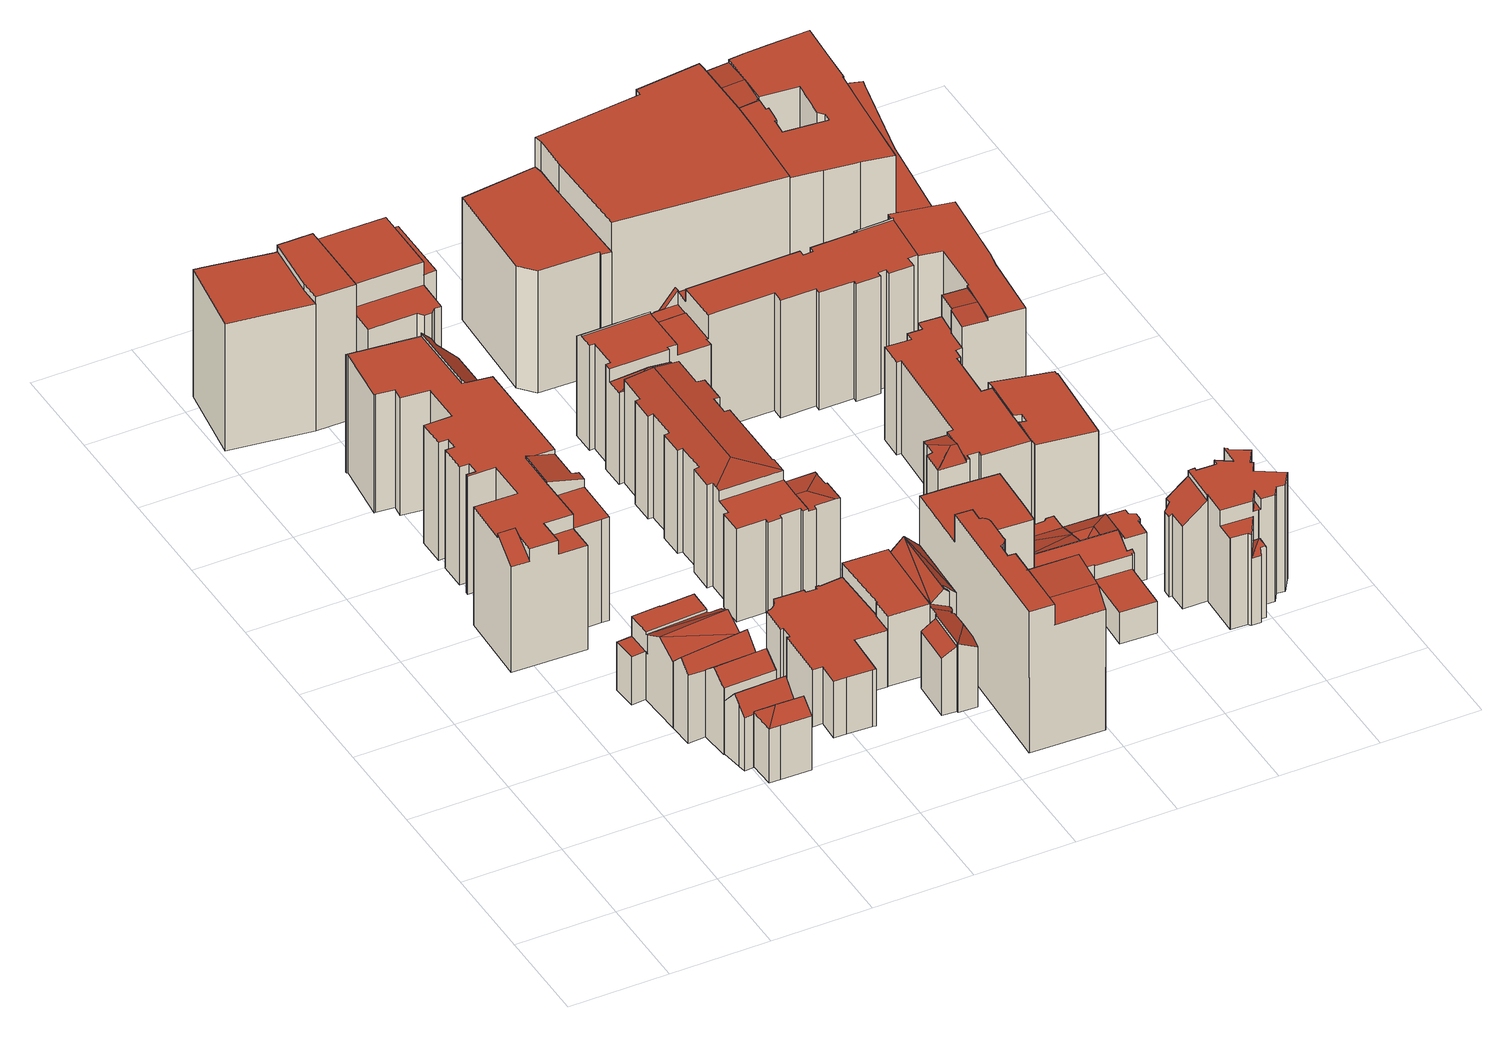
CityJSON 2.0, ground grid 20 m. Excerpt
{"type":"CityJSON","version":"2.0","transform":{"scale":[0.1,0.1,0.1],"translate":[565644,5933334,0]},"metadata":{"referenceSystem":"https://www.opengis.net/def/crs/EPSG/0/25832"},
"CityObjects":{
"building1":{"type":"Building","attributes":{"Gemeindeschluessel":"02000000","Geometrietyp2DReferenz":"3000","function":"31001_2010","roofType":"3200","measuredHeight":14.52,"storeysAboveGround":4},"geometry":[{"type":"MultiSurface","lod":"2","boundaries":[[[0,1,2,3,4]],[[5,1,0,6]],[[7,8,9,5,6]],[[10,9,8,11,12]],[[13,7,6,0,4]],[[2,1,5,9,10]],[[11,8,7,13]],[[2,10,12,3]],[[11,13,4,3,12]]],"semantics":{"surfaces":[{"type":"RoofSurface"},{"type":"WallSurface"},{"type":"GroundSurface"}],"values":[0,1,2,1,1,1,1,0,0]}}]},
"building2":{"type":"Building","attributes":{"Gemeindeschluessel":"02000000","Geometrietyp2DReferenz":"3000","function":"31001_2010","roofType":"3100","measuredHeight":15.21,"storeysAboveGround":4},"geometry":[{"type":"MultiSurface","lod":"2","boundaries":[[[14,15,16,17,18,19]],[[20,17,16,21]],[[21,16,15,22]],[[22,15,14,23]],[[24,25,20,21,22,23]],[[18,17,20,25,26]],[[24,23,14,19,27]],[[26,25,24,27]],[[26,27,19,18]]],"semantics":{"surfaces":[{"type":"RoofSurface"},{"type":"WallSurface"},{"type":"GroundSurface"}],"values":[0,1,1,1,2,1,1,1,0]}}]},
"building3":{"type":"Building","attributes":{"Gemeindeschluessel":"02000000","Geometrietyp2DReferenz":"3000","function":"31001_1120","roofType":"3100","measuredHeight":17.35,"storeysAboveGround":5},"geometry":[{"type":"MultiSurface","lod":"2","boundaries":[[[28,29,30,31,32]],[[33,32,31,34]],[[34,31,30,35]],[[36,37,38,39]],[[36,39,33,34,35,40]],[[41,40,35,30,29]],[[37,36,40,41]],[[33,39,38,28,32]],[[37,41,29,28,38]]],"semantics":{"surfaces":[{"type":"RoofSurface"},{"type":"WallSurface"},{"type":"GroundSurface"}],"values":[0,1,1,1,2,1,1,1,0]}}]},
"building4":{"type":"Building","attributes":{"Gemeindeschluessel":"02000000","Geometrietyp2DReferenz":"3000","function":"31001_1010","roofType":"3100","measuredHeight":17.36,"storeysAboveGround":5},"geometry":[{"type":"MultiSurface","lod":"2","boundaries":[[[42,43,44,45]],[[46,47,48,42,45]],[[49,43,42,48,50]],[[51,52,47,46,53]],[[53,46,45,44]],[[50,48,47,52]],[[53,44,43,49,51]],[[50,52,51,49]]],"semantics":{"surfaces":[{"type":"WallSurface"},{"type":"GroundSurface"},{"type":"RoofSurface"}],"values":[0,1,0,0,0,0,2,2]}}]},
"building5":{"type":"Building","attributes":{"Gemeindeschluessel":"02000000","Geometrietyp2DReferenz":"3000","function":"31001_1120","roofType":"3100","measuredHeight":17.17,"storeysAboveGround":5},"geometry":[{"type":"MultiSurface","lod":"2","boundaries":[[[54,55,56,57,58,59]],[[60,61,62,63,64,65]],[[66,67,60,65]],[[68,69,60,67]],[[70,71,68,67]],[[72,73,74,75]],[[75,74,76,77]],[[78,58,57,79]],[[79,57,56,80]],[[64,55,54,65]],[[81,63,62,82]],[[82,62,61,83]],[[34,71,70,33]],[[33,70,67,66,84,73,72]],[[34,33,72,75,77,78,79,80,81,82,83,35]],[[35,83,61,60,69]],[[34,35,69,68,71]],[[84,66,65,54,59,85]],[[81,80,56,55,64,63]],[[78,77,76,85,59,58]],[[84,85,76,74,73]]],"semantics":{"surfaces":[{"type":"RoofSurface"},{"type":"WallSurface"},{"type":"GroundSurface"}],"values":[0,0,0,0,0,1,1,1,1,1,1,1,1,1,2,1,1,1,1,1,0]}}]},
"building6":{"type":"Building","attributes":{"Gemeindeschluessel":"02000000","Geometrietyp2DReferenz":"3000","function":"31001_1120","roofType":"1000","measuredHeight":26.91,"storeysAboveGround":7},"geometry":[{"type":"MultiSurface","lod":"2","boundaries":[[[86,87,88,89,90]],[[91,92,93,94]],[[95,96,97,98,99]],[[100,101,102,103,104,105,106]],[[107,108,109,110,111,112,113]],[[114,89,88,115]],[[115,88,87]],[[86,116,87]],[[93,117,118,94]],[[119,120,121,122]],[[122,121,123,124]],[[124,123,125,126]],[[126,125,127,128]],[[128,127,129,130]],[[130,129,131,132]],[[132,131,133,134]],[[134,133,135,136]],[[98,137,138,99]],[[92,139,117,93]],[[140,96,95,141]],[[137,106,105,142]],[[142,105,104]],[[143,102,101,144]],[[97,100,106,137,98]],[[145,146,147,148]],[[103,149,104]],[[107,150,108]],[[151,113,112,152]],[[153,111,110,154]],[[154,110,109,155]],[[107,113,151]],[[156,157,158,159]],[[159,158,160,161]],[[161,160,162,163]],[[164,165,157,156]],[[152,112,111,153,163,162]],[[140,141,166,167,168,169,170,171,172,119,122,124,126,128,130,132,134,136,173,174,175,176,164,156,159,161,163,153,154,155,145,148,143,144]],[[177,178,179,180,135,133,131,129,127,125,123,121,120,181,182,183,184,114,115,87,116,118,117,139,185,138,137,142,104,149,147,146,150,107,151,152,162,160,158,157,165]],[[168,167,91,94,118,116,86,90]],[[184,183,170,169]],[[177,165,164,176]],[[150,146,145,155,109,108]],[[143,148,147,149,103,102]],[[140,144,101,100,97,96]],[[179,178,175,174]],[[182,181,172,171]],[[180,179,174,173]],[[166,141,95,99,138,185]],[[183,182,171,170]],[[167,166,185,139,92,91]],[[178,177,176,175]],[[135,180,173,136]],[[181,120,119,172]],[[169,168,90,89,114,184]]],"semantics":{"surfaces":[{"type":"RoofSurface"},{"type":"WallSurface"},{"type":"GroundSurface"}],"values":[0,0,0,0,0,1,1,1,1,1,1,1,1,1,1,1,1,1,1,1,1,1,1,1,1,1,1,1,1,1,1,1,1,1,1,1,2,0,1,1,1,1,1,1,1,1,1,1,1,1,1,1,1,1]}}]},
"building7":{"type":"Building","attributes":{"Gemeindeschluessel":"02000000","Geometrietyp2DReferenz":"3000","function":"31001_2010","roofType":"1000","measuredHeight":28.01,"storeysAboveGround":6},"geometry":[{"type":"MultiSurface","lod":"2","boundaries":[[[186,187,188,189]],[[189,188,190,191]],[[192,193,187,186]],[[194,195,196,197]],[[196,195,190,188,187,193,198]],[[194,197,199,192,186,189,191]],[[199,197,196,198]],[[194,191,190,195]],[[192,199,198,193]]],"semantics":{"surfaces":[{"type":"WallSurface"},{"type":"RoofSurface"},{"type":"GroundSurface"}],"values":[0,0,0,0,1,2,0,0,0]}}]},
"building8":{"type":"Building","attributes":{"Gemeindeschluessel":"02000000","Geometrietyp2DReferenz":"3000","function":"31001_2010","roofType":"1000","measuredHeight":29.51,"storeysAboveGround":7},"geometry":[{"type":"MultiSurface","lod":"2","boundaries":[[[197,200,201,194]],[[194,201,202,191]],[[191,202,203,204]],[[205,206,200,197]],[[204,203,206,205]],[[204,205,197,194,191]],[[206,203,202,201,200]]],"semantics":{"surfaces":[{"type":"WallSurface"},{"type":"GroundSurface"},{"type":"RoofSurface"}],"values":[0,0,0,0,0,1,2]}}]},
"building9":{"type":"Building","attributes":{"Gemeindeschluessel":"02000000","Geometrietyp2DReferenz":"3000","function":"31001_2010","roofType":"1000","measuredHeight":12.55,"storeysAboveGround":3},"geometry":[{"type":"MultiSurface","lod":"2","boundaries":[[[207,208,209,210]],[[210,209,211,212]],[[212,211,213,214]],[[214,213,215,216]],[[216,215,217,218]],[[218,217,219,220]],[[221,222,223,224]],[[224,223,225,226]],[[226,225,227,228]],[[228,227,229,230]],[[230,229,231,232]],[[232,231,233,234]],[[234,233,235,236]],[[236,235,237,238]],[[238,237,239,240]],[[240,239,241,242]],[[243,244,245,246]],[[246,245,247,248]],[[248,247,249,250]],[[250,249,251,252]],[[252,251,253,254]],[[254,253,255,256]],[[257,255,253,251,249,247,245,244,241,239,237,235,233,231,229,227,225,223,222,219,217,215,213,211,209,208]],[[258,207,210,212,214,216,218,220,221,224,226,228,230,232,234,236,238,240,242,243,246,248,250,252,254,256]],[[258,256,255,257]],[[243,242,241,244]],[[207,258,257,208]],[[221,220,219,222]]],"semantics":{"surfaces":[{"type":"WallSurface"},{"type":"RoofSurface"},{"type":"GroundSurface"}],"values":[0,0,0,0,0,0,0,0,0,0,0,0,0,0,0,0,0,0,0,0,0,0,1,2,0,0,0,0]}}]},
"building10":{"type":"Building","attributes":{"Gemeindeschluessel":"02000000","Geometrietyp2DReferenz":"3000","function":"31001_1010","roofType":"1000","measuredHeight":27.9,"storeysAboveGround":7},"geometry":[{"type":"MultiSurface","lod":"2","boundaries":[[[259,260,261,262,263,264,265,266]],[[267,268,269,270,271]],[[272,273,274,275]],[[276,264,263,277]],[[277,263,262,278]],[[278,262,261,279]],[[279,261,260,280]],[[280,260,259,281]],[[204,270,269,282]],[[274,268,267,275]],[[265,267,271,266]],[[283,273,272,284]],[[285,276,277,278,279,280,281,204,282,283,284]],[[204,281,259,266,271,270]],[[285,284,272,275,267]],[[283,282,269,268,274,273]],[[276,285,267,265,264]]],"semantics":{"surfaces":[{"type":"RoofSurface"},{"type":"WallSurface"},{"type":"GroundSurface"}],"values":[0,0,0,1,1,1,1,1,1,1,1,1,2,1,1,1,1]}}]},
"building11":{"type":"Building","attributes":{"Gemeindeschluessel":"02000000","Geometrietyp2DReferenz":"3000","function":"31001_2010","roofType":"1000","measuredHeight":15.56,"storeysAboveGround":4},"geometry":[{"type":"MultiSurface","lod":"2","boundaries":[[[286,287,288,289]],[[289,288,290,291]],[[292,293,294,290,288,287]],[[295,286,289,291,296,297]],[[286,295,292,287]],[[295,297,293,292]],[[297,296,294,293]],[[296,291,290,294]]],"semantics":{"surfaces":[{"type":"WallSurface"},{"type":"RoofSurface"},{"type":"GroundSurface"}],"values":[0,0,1,2,0,0,0,0]}}]},
"building12":{"type":"Building","attributes":{"Gemeindeschluessel":"02000000","Geometrietyp2DReferenz":"3000","function":"31001_2010","roofType":"3100","measuredHeight":17.36,"storeysAboveGround":4},"geometry":[{"type":"MultiSurface","lod":"2","boundaries":[[[298,299,300,301]],[[302,303,304,305,306,307,308,309,310,311,312,313]],[[314,315,304,303]],[[316,317,318,310,309,319,320,321,322,323,324,325,326,327]],[[316,328,329]],[[330,331,328,316]],[[332,330,316]],[[333,334,335,336,337,338,339,340,330,332]],[[339,341,340]],[[342,301,300,343]],[[298,313,312,299]],[[344,308,307,345]],[[345,307,306,346]],[[346,306,305,347]],[[348,315,314,349]],[[349,314,303,350]],[[329,317,316]],[[351,326,325,352]],[[352,325,324,353]],[[353,324,323,354]],[[354,323,322,355]],[[355,322,321,356]],[[356,321,320,357]],[[357,320,319,358]],[[359,338,337,360]],[[360,337,336,361]],[[361,336,335,362]],[[362,335,334,363]],[[363,334,333,364]],[[365,341,339,366]],[[359,360,361,362,363,364,351,352,353,354,355,356,357,358,344,345,346,347,348,349,350,367,342,343,368,295,297,365,366]],[[297,295,318,317,329,328,331]],[[365,297,331,330,340,341]],[[359,366,339,338]],[[316,327,333,332]],[[351,364,333,327,326]],[[367,350,303,302]],[[348,347,305,304,315]],[[344,358,319,309,308]],[[295,368,311,310,318]],[[342,367,302,313,298,301]],[[368,343,300,299,312,311]]],"semantics":{"surfaces":[{"type":"RoofSurface"},{"type":"WallSurface"},{"type":"GroundSurface"}],"values":[0,0,0,0,0,0,0,0,0,1,1,1,1,1,1,1,1,1,1,1,1,1,1,1,1,1,1,1,1,1,2,1,1,1,1,1,1,1,1,1,1,1]}}]},
"building13":{"type":"Building","attributes":{"Gemeindeschluessel":"02000000","Geometrietyp2DReferenz":"3000","function":"31001_2010","roofType":"1000","measuredHeight":31.12,"storeysAboveGround":9},"geometry":[{"type":"MultiSurface","lod":"2","boundaries":[[[369,370,371,372,373,374]],[[372,375,376,373]],[[377,378,379,380]],[[381,382,383,384]],[[384,383,385,386]],[[386,385,387,388]],[[388,387,389,390]],[[390,389,391,392]],[[392,391,393,394]],[[394,393,395,396]],[[396,395,397,398]],[[398,397,399,400]],[[400,399,401,402]],[[403,371,370,404]],[[404,370,369,405]],[[406,407,408,409]],[[410,411,412,413]],[[413,412,414,415]],[[415,414,416,417]],[[418,381,384,386,388,390,392,394,396,398,400,402,406,409,403,404,405,419,420,410,413,415,417]],[[378,377,421,420,419,422]],[[423,424,425,374,373,376]],[[407,406,402,401,424,423]],[[426,418,417,416]],[[403,409,408,375,372,371]],[[411,410,420,421]],[[381,418,426,380,379,382]],[[419,405,369,374,425,422]],[[407,423,376,375,408]],[[411,421,377,380,426,416,414,412]],[[425,424,401,399,397,395,393,391,389,387,385,383,382,379,378,422]]],"semantics":{"surfaces":[{"type":"RoofSurface"},{"type":"WallSurface"},{"type":"GroundSurface"}],"values":[0,0,1,1,1,1,1,1,1,1,1,1,1,1,1,1,1,1,1,2,1,1,1,1,1,1,1,1,0,0,0]}}]},
"building14":{"type":"Building","attributes":{"Gemeindeschluessel":"02000000","Geometrietyp2DReferenz":"3000","function":"31001_2010","roofType":"1000","measuredHeight":4.56,"storeysAboveGround":1},"geometry":[{"type":"MultiSurface","lod":"2","boundaries":[[[427,428,429,430,431,432,433,434,435,436,437,438,439,440]],[[441,442,443,444,445,446,447,448,449,450,451,452,453,454]],[[441,440,439,442]],[[442,439,438,443]],[[443,438,437,444]],[[444,437,436,445]],[[445,436,435,446]],[[446,435,434,447]],[[447,434,433,448]],[[448,433,432,449]],[[449,432,431,450]],[[450,431,430,451]],[[451,430,429,452]],[[452,429,428,453]],[[453,428,427,454]],[[454,427,440,441]]],"semantics":{"surfaces":[{"type":"RoofSurface"},{"type":"GroundSurface"},{"type":"WallSurface"}],"values":[0,1,2,2,2,2,2,2,2,2,2,2,2,2,2,2]}}]},
"building15":{"type":"Building","attributes":{"Gemeindeschluessel":"02000000","Geometrietyp2DReferenz":"3000","function":"31001_2010","roofType":"1000","measuredHeight":26.95,"storeysAboveGround":7},"geometry":[{"type":"MultiSurface","lod":"2","boundaries":[[[455,456,457,458]],[[458,457,459,460]],[[460,459,461,462]],[[463,464,465,466]],[[466,465,467,468]],[[469,467,465,464,461,459,457,456,470]],[[471,472,455,458,460,462,463,466,468]],[[472,471,469,470]],[[471,468,467,469]],[[463,462,461,464]],[[455,472,470,456]]],"semantics":{"surfaces":[{"type":"WallSurface"},{"type":"RoofSurface"},{"type":"GroundSurface"}],"values":[0,0,0,0,0,1,2,0,0,0,0]}}]},
"building16":{"type":"Building","attributes":{"Gemeindeschluessel":"02000000","Geometrietyp2DReferenz":"3000","function":"31001_1010","roofType":"1000","measuredHeight":26.35,"storeysAboveGround":7},"geometry":[{"type":"MultiSurface","lod":"2","boundaries":[[[473,474,475,476,477,478,479,480,481,482,483,484,485,486,487]],[[488,489,490,491,492,493,494,495,496,497,498,499,500,501,502,503]],[[504,505,506,507]],[[505,508,509,506]],[[510,511,512,513,514,515,516,517,518,519]],[[520,521,522,523,524]],[[525,526,505,504,527,528]],[[529,530,490,489,531]],[[520,532,533,534,535,521]],[[530,536,537,538,539,540,541,542,543,544,491,490]],[[526,508,505]],[[545,546,547,548,549,480,550]],[[548,551,552,553,481,549]],[[554,555,556,557,558,559]],[[547,560,561,562,563,551,548]],[[564,565,566,567,568]],[[569,570,571,572,573,574,575,576]],[[577,578,579,580,581,582]],[[577,583,578]],[[584,585,586,587]],[[588,589,590,591]],[[592,487,486,593]],[[593,486,485,594]],[[553,482,481]],[[480,479,550]],[[595,478,477,596]],[[596,477,476,597]],[[597,476,475,598]],[[598,475,474,599]],[[599,474,473,600]],[[601,503,502,602]],[[602,502,501,603]],[[603,501,500,604]],[[604,500,499,605]],[[605,499,498,606]],[[606,498,497,607]],[[607,497,496,608]],[[608,496,495,609]],[[609,495,494,610]],[[610,494,493,611]],[[612,488,503,601]],[[613,518,517,614]],[[614,517,516,615]],[[615,516,515,616]],[[509,510,519,506]],[[617,523,522,618]],[[513,520,524,514]],[[483,529,531,484]],[[619,535,534,620]],[[620,534,533,621]],[[622,543,542,623]],[[623,542,541,624]],[[624,541,540,625]],[[625,540,539,626]],[[626,539,538,627]],[[627,538,537,628]],[[628,537,536,629]],[[630,546,545,631]],[[632,558,557,633]],[[634,555,554,635]],[[564,636,565]],[[637,563,562,638]],[[638,562,561,639]],[[639,561,560,640]],[[641,587,586,567,566]],[[641,566,565]],[[576,642,643,569]],[[644,645,646,647]],[[647,646,648,649]],[[587,641,575,574,584]],[[650,573,572,651]],[[651,572,571,652]],[[652,571,570,653]],[[654,655,656,657]],[[657,656,658,659]],[[588,658,660,589]],[[661,662,663,664]],[[589,660,582,581,590]],[[665,580,579,666]],[[667,577,582,660]],[[668,669,670,671]],[[671,670,672,673]],[[673,672,674,675]],[[676,677,678,679]],[[679,678,680,681]],[[682,674,672,670,669,680,678,677,663,662,667,660,658,656,655,683,643,642,684,648,646,645]],[[685,511,510,509,508,526,525,544,543,622]],[[661,664,676,679,681,668,671,673,675,686,644,647,649,634,635,685,622,623,624,625,626,627,628,629,687,688,637,638,639,640,630,631,595,596,597,598,599,600,592,593,594,612,601,602,603,604,605,606,607,608,609,610,611,689,690,613,614,615,616,617,618,619,620,621,691,692,693,650,651,652,653,694,654,657,659,695,665,666,696]],[[612,594,485,484,531,489,488]],[[687,629,536,530,529,483]],[[613,690,507,506,519,518]],[[697,691,621,533,532,698]],[[661,696,583,577,667,662]],[[668,681,680,669]],[[686,675,674,682]],[[696,666,579,578,583]],[[665,695,591,590,581,580]],[[676,664,663,677]],[[695,659,658,588,591]],[[650,693,585,584,574,573]],[[644,686,682,645]],[[654,694,683,655]],[[694,653,570,569,643,683]],[[557,556,684,642,576,575,641,633]],[[693,692,568,567,586,585]],[[692,691,697,636,564,568]],[[634,649,648,684,556,555]],[[637,688,552,551,563]],[[630,640,560,547,546]],[[481,480,549]],[[619,618,522,521,535]],[[685,635,554,559,512,511]],[[513,512,559,558,632,698,532,520]],[[617,616,515,514,524,523]],[[690,689,527,504,507]],[[525,528,492,491,544]],[[689,611,493,492,528,527]],[[592,600,473,487]],[[595,631,545,550,479,478]],[[688,687,483,482,553,552]],[[697,698,632,633,641,565,636]]],"semantics":{"surfaces":[{"type":"RoofSurface"},{"type":"WallSurface"},{"type":"GroundSurface"}],"values":[0,0,0,0,0,0,0,0,0,0,0,0,0,0,0,0,0,0,0,0,0,1,1,1,1,1,1,1,1,1,1,1,1,1,1,1,1,1,1,1,1,1,1,1,1,1,1,1,1,1,1,1,1,1,1,1,1,1,1,1,1,1,1,1,1,1,1,1,1,1,1,1,1,1,1,1,1,1,1,1,1,1,1,1,1,0,1,2,1,1,1,1,1,1,1,1,1,1,1,1,1,1,1,1,1,1,1,1,1,1,1,1,1,1,1,1,1,1,1,1,0]}}]},
"building17":{"type":"Building","attributes":{"Gemeindeschluessel":"02000000","Geometrietyp2DReferenz":"3000","function":"31001_1120","roofType":"2100","measuredHeight":12.76,"storeysAboveGround":7},"geometry":[{"type":"MultiSurface","lod":"2","boundaries":[[[699,700,701]],[[699,702,700]],[[703,704,705,706,707,708,709,710,711,712,713]],[[714,715,716,717]],[[718,714,717]],[[719,720,721,722]],[[714,723,724,725,715]],[[726,727,728,723,714,718]],[[729,730,731,732,733,734,735,736]],[[737,738,739,740,741,742]],[[743,744,745,746]],[[747,748,749,750]],[[750,749,751,752]],[[752,751,753,754]],[[754,753,744,743]],[[716,755,717]],[[756,712,711,757]],[[757,711,710,758]],[[758,710,709,759]],[[759,709,708,760]],[[760,708,707,761]],[[761,707,706,762]],[[762,706,705,763]],[[741,704,703,742]],[[764,765,766,767]],[[767,766,768,769]],[[769,768,770,771]],[[719,772,773,720]],[[774,722,721,775]],[[735,723,728,736]],[[776,734,733,777]],[[777,733,732,778]],[[778,732,731,779]],[[779,731,730,780]],[[780,730,729,781]],[[782,740,739,783]],[[783,739,738,784]],[[746,745,785,701,700,713,712,756]],[[786,764,767,769,771,774,775,787,747,750,752,754,743,746,756,757,758,759,760,761,762,763,782,783,784,788,776,777,778,779,780,781]],[[789,726,718,717,755,701,785]],[[774,771,770,772,719,722]],[[776,788,724,723,735,734]],[[786,781,729,736,728,727]],[[788,784,738,737,724]],[[699,716,715,725,702]],[[787,775,721,720,773,790]],[[764,786,727,726,789,765]],[[782,763,705,704,741,740]],[[702,725,724,737,742,703,713,700]],[[748,747,787,790]],[[755,716,699,701]],[[748,790,773,772,770,768,766,765,789,785,745,744,753,751,749]]],"semantics":{"surfaces":[{"type":"RoofSurface"},{"type":"WallSurface"},{"type":"GroundSurface"}],"values":[0,0,0,0,0,0,0,0,0,0,1,1,1,1,1,1,1,1,1,1,1,1,1,1,1,1,1,1,1,1,1,1,1,1,1,1,1,1,2,1,1,1,1,1,1,1,1,1,1,1,0,0]}}]},
"building18":{"type":"Building","attributes":{"Gemeindeschluessel":"02000000","Geometrietyp2DReferenz":"3000","function":"31001_1010","roofType":"1000","measuredHeight":20.78,"storeysAboveGround":5},"geometry":[{"type":"MultiSurface","lod":"2","boundaries":[[[791,792,793,794,795,796]],[[797,798,799,791,796]],[[791,799,800,801,802,792]],[[803,796,795,804]],[[804,795,794,805]],[[805,794,793,806]],[[797,807,798]],[[800,808,801]],[[809,810,811,812]],[[812,811,813,814]],[[814,813,815,816]],[[816,815,817,818]],[[819,820,821,822]],[[822,821,823,824]],[[824,823,825,826]],[[827,828,829,830]],[[830,829,831,832]],[[832,831,833,834]],[[834,833,835,836]],[[836,835,837,838]],[[838,837,839,840]],[[840,839,841,842]],[[843,844,845,846]],[[847,848,849,850]],[[827,830,832,834,836,838,840,842,809,812,814,816,818,803,804,805,806,851,852,853,843,846,819,822,824,826,847,850]],[[841,839,837,835,833,831,829,828,849,848,825,823,821,820,845,844,854,855,808,800,798,807,817,815,813,811,810]],[[803,818,817,807,797,796]],[[841,810,809,842]],[[849,828,827,850]],[[825,848,847,826]],[[845,820,819,846]],[[854,844,843,853]],[[855,854,853,852]],[[852,851,802,801,808,855]],[[798,800,799]],[[851,806,793,792,802]]],"semantics":{"surfaces":[{"type":"RoofSurface"},{"type":"WallSurface"},{"type":"GroundSurface"}],"values":[0,0,0,1,1,1,1,1,1,1,1,1,1,1,1,1,1,1,1,1,1,1,1,1,2,0,1,1,1,1,1,1,1,1,1,1]}}]},
"building19":{"type":"Building","attributes":{"Gemeindeschluessel":"02000000","Geometrietyp2DReferenz":"3000","function":"31001_2010","roofType":"1000","measuredHeight":33.47,"storeysAboveGround":8},"geometry":[{"type":"MultiSurface","lod":"2","boundaries":[[[856,857,858,859]],[[859,858,860,861]],[[861,860,862,863]],[[863,862,864,865]],[[865,864,866,867]],[[868,869,870,871]],[[871,870,872,873]],[[874,875,876,877]],[[876,875,866,864,862,860,858,857,872,870,869]],[[874,877,868,871,873,856,859,861,863,865,867]],[[856,873,872,857]],[[868,877,876,869]],[[874,867,866,875]]],"semantics":{"surfaces":[{"type":"WallSurface"},{"type":"RoofSurface"},{"type":"GroundSurface"}],"values":[0,0,0,0,0,0,0,0,1,2,0,0,0]}}]},
"building20":{"type":"Building","attributes":{"Gemeindeschluessel":"02000000","Geometrietyp2DReferenz":"3000","function":"31001_2010","roofType":"1000","measuredHeight":20.73,"storeysAboveGround":5},"geometry":[{"type":"MultiSurface","lod":"2","boundaries":[[[878,879,880,809]],[[809,880,881,882]],[[882,881,883,884]],[[884,883,885,886]],[[886,885,887,888]],[[888,887,889,842]],[[842,889,890,891]],[[891,890,892,893]],[[893,892,894,895]],[[896,897,894,892,890,889,887,885,883,881,880,879,898]],[[899,900,878,809,882,884,886,888,842,891,893,895,901]],[[899,901,897,896]],[[900,899,896,898]],[[901,895,894,897]],[[878,900,898,879]]],"semantics":{"surfaces":[{"type":"WallSurface"},{"type":"RoofSurface"},{"type":"GroundSurface"}],"values":[0,0,0,0,0,0,0,0,0,1,2,0,0,0,0]}}]},
"building21":{"type":"Building","attributes":{"Gemeindeschluessel":"02000000","Geometrietyp2DReferenz":"3000","function":"31001_1120","roofType":"1000","measuredHeight":23.47,"storeysAboveGround":6},"geometry":[{"type":"MultiSurface","lod":"2","boundaries":[[[902,903,904,905,906,907,908,909]],[[910,911,912,913,914,915,916]],[[917,918,919]],[[920,921,922,917,919]],[[923,924,925,926,927]],[[928,929,918,917]],[[922,930,928,917]],[[931,932,933,934]],[[935,936,937,938]],[[939,909,908,940]],[[940,908,907,941]],[[941,907,906,942]],[[943,903,902,944]],[[944,902,909,939]],[[918,914,913,919]],[[945,912,911,946]],[[946,911,910,947]],[[947,910,916,948]],[[933,949,950,934]],[[904,951,952,905]],[[953,954,955,956]],[[956,955,957,958]],[[958,957,959,960]],[[927,961,962,923]],[[963,921,920,964]],[[938,925,924,935]],[[932,965,949,933]],[[966,967,968,969]],[[970,971,972,973]],[[973,972,974,975]],[[976,977,978,979]],[[980,981,982,983]],[[984,968,967,982,981,974,972,971,985,978,977,986,962,961,959,957,955,954,952,951,987,988,950,949,965]],[[966,969,989,990,991,963,964,945,946,947,948,992,943,944,939,940,941,942,953,956,958,960,993,994,976,979,995,970,973,975,980,983]],[[992,948,916,915,988,987]],[[945,964,920,919,913,912]],[[991,990,931,929,928,930]],[[990,989,984,965,932,931]],[[976,994,937,936,986,977]],[[995,979,978,985]],[[962,986,936,935,924,923]],[[980,975,974,981]],[[970,995,985,971]],[[989,969,968,984]],[[966,983,982,967]],[[994,993,926,925,938,937]],[[963,991,930,922,921]],[[993,960,959,961,927,926]],[[914,918,929,931,934,950,988,915]],[[943,992,987,951,904,903]],[[953,942,906,905,952,954]]],"semantics":{"surfaces":[{"type":"RoofSurface"},{"type":"WallSurface"},{"type":"GroundSurface"}],"values":[0,0,0,0,0,0,0,0,0,1,1,1,1,1,1,1,1,1,1,1,1,1,1,1,1,1,1,1,1,1,1,1,0,2,1,1,1,1,1,1,1,1,1,1,1,1,1,1,1,1,1]}}]},
"building22":{"type":"Building","attributes":{"Gemeindeschluessel":"02000000","Geometrietyp2DReferenz":"3000","function":"31001_2010","roofType":"1000","measuredHeight":25.46,"storeysAboveGround":7},"geometry":[{"type":"MultiSurface","lod":"2","boundaries":[[[996,997,998,999,1000,1001]],[[997,1002,1003,998]],[[1004,1001,1000,1005]],[[1005,1000,999,1006]],[[1007,1008,1009,1010]],[[1011,1012,1013,1014]],[[1007,1010,1015,1004,1005,1006,1016,1013,1012,1017,1018,1019]],[[1011,1014,1020,1021,1022,1009,1008,1023,1024,1025]],[[1023,1008,1007,1019]],[[1009,1022,1015,1010]],[[1021,1020,1002,997,996]],[[1011,1025,1017,1012]],[[1024,1023,1019,1018]],[[1025,1024,1018,1017]],[[1013,1016,1003,1002,1020,1014]],[[1004,1015,1022,1021,996,1001]],[[1016,1006,999,998,1003]]],"semantics":{"surfaces":[{"type":"RoofSurface"},{"type":"WallSurface"},{"type":"GroundSurface"}],"values":[0,0,1,1,1,1,2,0,1,1,1,1,1,1,1,1,1]}}]},
"building23":{"type":"Building","attributes":{"Gemeindeschluessel":"02000000","Geometrietyp2DReferenz":"3000","function":"31001_2070","roofType":"1000","measuredHeight":33.15,"storeysAboveGround":7},"geometry":[{"type":"MultiSurface","lod":"2","boundaries":[[[1026,1027,1028,1029,1030]],[[1031,1032,1033,1034,1035,1027,1026]],[[867,1036,1037,865]],[[1031,1038,1039,1032]],[[1040,1041,1042,1043]],[[1034,1044,1035]],[[1028,1045,1029]],[[1046,1047,1048,1049]],[[1050,1051,1052,1053]],[[1054,1055,1056,1057]],[[1058,1059,1051,1050]],[[1060,1061,1062,1053,1052,1063,1064,1044,1034,1033,1065]],[[1066,1067,1054,1057,1068,1046,1049,1069,1070,1071,874,1072,867,865,1073,1074,863,1075,1076,1077,1078],[1050,1053,1062,1061,1060,1065,1079,1080,1081,1082,1083,1040,1043,1084,1085,1086,1087,1088,1089,1058]],[[1090,1091,1092,1048,1047,1093,1056,1055,1094,1095,1096,1097,1098,1045,1028,1027,1035,1044,1064,1063,1052,1051,1059,1099,1100,1101,1102,1103,1104,1042,1041,1105,1106,1107,1108,1039,1038,1037,1036,1109,1110]],[[1102,1101,1100,1088,1087,1086,1085,1103]],[[1074,1073,865,1037,1038,1031,1026,1030,863]],[[1054,1067,1066,1078,1096,1095,1094,1055]],[[1046,1068,1057,1056,1093,1047]],[[1100,1099,1059,1058,1089,1088]],[[1098,1097,1096,1078,1077,1076]],[[1069,1049,1048,1092,1091,1070]],[[1035,1027,1028,1027]],[[1030,1029,1045,1098,1076,1075,863]],[[1040,1083,1082,1106,1105,1041]],[[1107,1106,1082,1081,1080,1108]],[[1080,1079,1065,1033,1032,1039,1108]],[[1071,1070,1091,1090,1110,874]],[[1085,1084,1043,1042,1104,1103]],[[1110,1109,1036,867,1072,874]]],"semantics":{"surfaces":[{"type":"RoofSurface"},{"type":"WallSurface"},{"type":"GroundSurface"}],"values":[0,0,1,1,1,1,1,1,1,1,1,1,2,0,1,1,1,1,1,1,1,1,1,1,1,1,1,1,1]}}]},
"building24":{"type":"Building","attributes":{"Gemeindeschluessel":"02000000","Geometrietyp2DReferenz":"3000","function":"31001_1120","roofType":"1000","measuredHeight":20.6,"storeysAboveGround":6},"geometry":[{"type":"MultiSurface","lod":"2","boundaries":[[[1046,1111,1112,1057]],[[1057,1112,1113,1054]],[[1054,1113,1114,1115]],[[1116,1117,1111,1046]],[[1118,1119,1120,1121]],[[1121,1120,1122,1123]],[[1124,1116,1046,1057,1054,1115,1125,1066,1078,1118,1121,1123]],[[1126,1122,1120,1119,1127,1128,1129,1114,1113,1112,1111,1117]],[[1114,1129,1125,1115]],[[1122,1126,1124,1123]],[[1129,1128,1066,1125]],[[1127,1119,1118,1078]],[[1128,1127,1078,1066]],[[1126,1117,1116,1124]]],"semantics":{"surfaces":[{"type":"WallSurface"},{"type":"GroundSurface"},{"type":"RoofSurface"}],"values":[0,0,0,0,0,0,1,2,0,0,0,0,0,0]}}]}
},
"vertices":[
[399,140,169],[460,139,169],[458,166,195],[404,167,195],[378,140,169],[460,139,50],[399,140,50],[377,140,50],[375,194,50],[456,196,50],[456,196,167],[375,194,170],[376,194,171],[377,140,168],
[354,209,184],[357,193,165],[375,194,165],[456,196,165],[454,225,200],[352,222,200],[456,196,48],[375,194,48],[357,193,48],[354,209,48],[348,252,48],[451,255,48],[451,255,165],[348,252,165],
[306,334,220],[445,350,220],[445,377,193],[335,366,191],[305,361,193],[305,361,46],[335,366,46],[445,377,46],[342,312,46],[342,312,193],[307,310,196],[307,310,46],[446,317,46],[446,317,186],
[451,255,47],[451,255,193],[348,252,193],[348,252,47],[346,252,47],[342,312,47],[446,317,47],[449,286,220],[446,317,192],[344,282,220],[342,312,194],[346,252,193],
[300,453,196],[423,460,196],[424,509,196],[355,505,196],[355,507,196],[299,504,196],[443,419,217],[443,444,202],[442,448,199],[423,448,198],[423,460,191],[300,453,191],[300,447,194],[302,406,217],[444,377,191],[445,377,191],[305,361,191],[335,366,192],[300,454,46],[300,454,152],[271,452,152],[271,452,46],[268,502,152],[268,502,46],[355,507,46],[355,505,46],[424,509,46],[423,448,46],[442,448,46],[443,444,46],[300,447,152],[299,504,152],
[162,625,284],[162,665,311],[162,679,320],[128,680,320],[126,626,284],[274,622,280],[274,676,280],[217,677,280],[217,623,280],[331,677,279],[346,677,279],[347,772,279],[275,773,279],[275,677,279],[347,772,297],[347,792,297],[332,792,301],[332,854,301],[294,855,311],[276,855,316],[275,773,316],[284,1094,311],[333,1087,264],[333,1215,264],[295,1224,301],[295,1244,301],[277,1246,318],[277,1095,318],[128,680,311],[162,679,311],[162,625,311],[217,677,311],[217,623,311],[163,863,51],[163,863,311],[181,863,311],[181,863,51],[181,887,311],[181,887,51],[163,887,311],[163,887,51],[163,942,311],[163,942,51],[182,942,311],[182,942,51],[182,966,311],[182,966,51],[163,966,311],[163,966,51],[163,1021,311],[163,1021,51],[275,773,311],[275,677,311],[274,676,311],[346,677,51],[331,677,51],[276,855,311],[332,792,51],[347,792,51],[333,1004,51],[333,1004,311],[333,970,311],[333,970,51],[332,854,311],[333,1087,311],[277,1095,311],[277,1246,311],[295,1244,51],[295,1224,51],[333,1215,51],[127,1137,51],[127,1137,311],[139,1258,311],[139,1258,51],[137,1259,311],[137,1259,51],[137,1262,311],[137,1262,51],[129,1137,51],[129,1137,311],[274,677,51],[274,622,51],[126,626,51],[131,776,51],[218,774,51],[218,857,51],[163,857,51],[219,1021,51],[219,1103,51],[163,1109,51],[166,1133,51],[166,1133,311],[163,1109,311],[219,1103,311],[219,1021,311],[163,857,311],[218,857,311],[218,774,311],[131,776,311],[274,677,311],
[49,1632,0],[49,1632,280],[181,1610,280],[181,1610,0],[186,1610,280],[186,1610,0],[33,1634,0],[33,1634,280],[176,1490,0],[176,1490,280],[176,1448,280],[176,1448,0],[10,1472,280],[10,1472,0],
[176,1448,295],[176,1490,295],[186,1610,295],[256,1610,295],[256,1610,0],[255,1447,0],[255,1447,295],
[624,291,47],[624,291,172],[619,200,172],[619,200,47],[613,201,172],[613,201,47],[563,203,172],[563,203,47],[538,204,172],[538,204,47],[540,249,172],[540,249,47],[520,249,172],[520,249,47],[524,353,47],[524,353,172],[529,352,172],[529,352,47],[530,377,172],[530,377,47],[525,377,172],[525,377,47],[527,434,172],[527,434,47],[537,436,172],[537,436,47],[545,442,172],[545,442,47],[551,450,172],[551,450,47],[554,459,172],[554,459,47],[613,457,172],[613,457,47],[613,450,172],[613,450,47],[635,449,47],[635,449,172],[636,456,172],[636,456,47],[642,456,172],[642,456,47],[642,454,172],[642,454,47],[689,458,172],[689,458,47],[691,332,172],[691,332,47],[689,332,172],[689,332,47],[688,288,172],[688,288,47],
[254,1401,228],[350,1400,228],[359,1389,228],[374,1389,228],[384,1399,228],[397,1399,228],[398,1466,228],[255,1467,228],[398,1466,279],[399,1609,279],[258,1610,279],[256,1610,279],[255,1467,279],[423,1466,251],[423,1608,251],[399,1609,251],[398,1466,251],[397,1399,0],[384,1399,0],[374,1389,0],[359,1389,0],[350,1400,0],[254,1401,0],[258,1610,0],[423,1608,0],[423,1466,0],[398,1466,0],
[688,288,48],[688,288,203],[689,332,203],[689,332,48],[691,332,203],[691,332,48],[769,284,203],[778,455,203],[689,458,203],[769,284,48],[689,458,48],[778,455,48],
[761,169,192],[766,256,192],[738,257,173],[733,171,174],[762,169,200],[762,165,200],[809,235,178],[809,268,179],[803,268,182],[803,271,182],[805,272,181],[806,273,181],[769,274,200],[768,256,200],[766,256,200],[761,169,200],[800,163,181],[808,195,177],[775,291,196],[769,291,200],[769,284,200],[807,273,180],[809,275,179],[810,277,178],[811,279,178],[812,281,178],[812,284,177],[812,286,178],[812,288,178],[811,290,178],[777,425,191],[769,291,191],[808,454,221],[778,455,191],[801,290,221],[811,290,212],[810,292,213],[808,294,215],[806,296,216],[804,297,218],[804,302,219],[832,304,192],[809,454,221],[839,454,190],[733,171,48],[738,257,48],[805,272,48],[803,271,48],[803,268,48],[809,268,48],[808,195,48],[800,163,48],[762,165,48],[812,288,48],[812,286,48],[812,284,48],[812,281,48],[811,279,48],[810,277,48],[809,275,48],[807,273,48],[804,302,48],[804,297,48],[806,296,48],[808,294,48],[810,292,48],[811,290,48],[839,454,48],[832,304,48],[762,169,48],[768,256,48],
[965,0,315],[966,21,338],[966,26,343],[966,33,350],[868,36,350],[867,3,315],[970,109,360],[872,112,360],[832,310,299],[832,310,360],[866,308,360],[866,308,299],[864,280,49],[864,280,360],[870,279,360],[870,279,49],[875,275,360],[875,275,49],[878,270,360],[878,270,49],[879,264,360],[879,264,49],[876,213,360],[876,213,49],[876,206,360],[876,206,49],[872,200,360],[872,200,49],[867,196,360],[867,196,49],[861,194,360],[861,194,49],[859,164,360],[859,164,49],[966,26,49],[966,21,49],[965,0,49],[965,158,49],[965,158,317],[973,158,317],[973,158,49],[890,452,49],[890,452,299],[992,445,299],[992,445,49],[987,339,299],[987,339,49],[984,302,299],[984,302,49],[866,309,49],[817,5,49],[839,454,49],[839,454,299],[817,5,360],[874,163,315],[874,163,360],[867,3,360],[866,309,299],
[965,158,98],[973,303,98],[866,309,98],[864,280,98],[870,279,98],[875,275,98],[878,270,98],[879,264,98],[876,213,98],[876,206,98],[872,200,98],[867,196,98],[861,194,98],[859,164,98],[859,164,52],[861,194,52],[867,196,52],[872,200,52],[876,206,52],[876,213,52],[879,264,52],[878,270,52],[875,275,52],[870,279,52],[864,280,52],[866,309,52],[973,303,52],[965,158,52],
[548,1606,1],[548,1606,270],[701,1624,270],[701,1624,1],[704,1607,270],[704,1607,1],[703,1539,270],[703,1539,1],[706,1349,1],[706,1349,270],[687,1351,270],[687,1351,1],[688,1358,270],[688,1358,1],[567,1361,270],[541,1391,270],[567,1361,1],[541,1391,1],
[600,575,251],[600,566,251],[627,566,251],[627,574,251],[669,574,251],[669,566,251],[679,566,251],[679,602,251],[679,622,251],[680,659,251],[679,659,251],[553,659,251],[553,623,251],[543,623,251],[543,575,251],[553,684,274],[553,670,274],[611,728,280],[612,1014,280],[554,1014,274],[553,953,274],[543,953,273],[543,904,273],[553,904,274],[553,844,274],[543,844,273],[543,794,273],[553,794,274],[553,734,274],[543,734,273],[543,684,273],[545,1015,248],[612,1032,268],[544,1049,248],[544,1015,248],[661,1044,253],[661,1049,248],[661,1049,277],[661,1056,277],[680,1056,277],[680,1155,277],[544,1154,277],[544,1124,277],[554,1124,277],[554,1064,277],[544,1064,277],[544,1049,277],[680,1155,280],[607,1172,265],[583,1172,265],[544,1172,265],[544,1154,280],[661,1014,248],[661,1019,253],[554,1015,248],[554,1014,248],[679,659,273],[679,660,273],[553,659,273],[680,1185,254],[678,1185,254],[678,1172,265],[649,1172,265],[679,694,273],[676,694,274],[676,852,274],[665,852,275],[665,892,275],[677,892,274],[677,948,274],[661,948,275],[661,1014,275],[695,566,246],[695,574,247],[737,574,247],[700,612,252],[679,612,252],[679,566,246],[742,654,246],[742,659,246],[680,659,246],[747,1056,252],[747,1073,252],[750,1073,252],[750,1156,252],[680,1155,252],[680,1056,252],[746,574,246],[746,622,246],[742,622,246],[742,647,246],[704,1186,223],[726,1186,250],[751,1186,280],[751,1197,280],[704,1197,222],[976,1158,277],[976,1185,277],[881,1185,277],[881,1180,277],[791,1181,277],[791,1186,277],[751,1186,277],[750,1156,277],[1161,1160,309],[1099,1182,287],[1096,1182,287],[1096,1172,297],[1089,1172,297],[1088,1159,309],[1162,1180,289],[791,1186,194],[791,1197,194],[751,1197,194],[751,1186,194],[1066,1159,194],[1088,1159,194],[1089,1172,194],[1066,1171,194],[543,575,46],[543,623,46],[553,623,46],[669,566,46],[669,574,46],[627,574,46],[627,566,46],[600,566,46],[600,575,46],[543,684,46],[543,734,46],[553,734,46],[553,794,46],[543,794,46],[543,844,46],[553,844,46],[553,904,46],[543,904,46],[543,953,46],[553,953,46],[553,684,46],[544,1064,46],[554,1064,46],[554,1124,46],[544,1124,46],[544,1172,46],[583,1172,46],[649,1172,46],[678,1172,46],[678,1185,46],[661,948,46],[677,948,46],[677,892,46],[665,892,46],[665,852,46],[676,852,46],[676,694,46],[679,694,46],[695,574,46],[695,566,46],[680,1155,250],[750,1156,250],[747,1073,46],[747,1056,46],[704,1186,250],[742,647,46],[742,622,46],[746,622,46],[746,574,46],[751,1186,250],[750,1156,305],[976,1158,305],[951,1050,46],[951,1050,305],[881,1050,305],[881,1050,46],[881,1073,305],[881,1073,46],[791,1181,46],[881,1180,46],[881,1185,46],[976,1185,46],[996,1146,46],[996,1146,305],[996,1158,305],[996,1158,46],[1066,1159,305],[1066,1159,46],[1088,1159,305],[1152,1052,46],[1152,1052,305],[1132,1052,305],[1132,1052,46],[1096,1172,46],[1096,1182,46],[1161,1160,305],[1067,1040,46],[1067,1040,305],[1067,1029,305],[1067,1029,46],[1019,1029,305],[1019,1029,46],[1019,1038,305],[1019,1038,46],[1132,1029,46],[1132,1029,305],[1084,1029,305],[1084,1029,46],[1084,1040,305],[1084,1040,46],[951,1038,305],[976,1145,305],[750,1073,305],[661,1056,46],[951,1038,46],[679,659,46],[742,659,46],[554,1015,46],[544,1015,46],[704,1185,46],[704,1197,46],[791,1197,46],[976,1145,46],[1066,1171,46],[1162,1180,46],[704,1185,250],[680,1185,250],
[1102,384,167],[991,425,156],[988,353,178],[1104,421,156],[1104,421,155],[1105,458,155],[1090,458,155],[1085,453,155],[1036,452,155],[1031,459,155],[1015,460,155],[1008,451,155],[993,452,155],[992,445,155],[991,425,155],[1144,382,170],[1102,384,170],[1102,380,168],[1100,347,157],[1142,345,170],[1177,301,120],[1105,304,120],[1100,202,120],[1172,199,120],[1187,418,157],[1124,420,157],[1104,421,157],[1172,344,161],[1172,345,161],[1184,344,157],[1227,342,154],[1229,378,154],[1235,382,154],[1236,397,154],[1224,405,154],[1224,416,154],[1187,418,154],[1184,344,154],[1124,420,120],[1125,449,120],[1112,450,120],[1106,458,120],[1105,458,120],[1104,421,120],[986,311,51],[986,311,151],[987,339,170],[987,339,51],[1067,308,51],[1067,308,152],[1067,318,158],[1067,318,51],[1049,319,158],[1049,319,51],[1048,308,151],[1048,308,51],[1100,347,178],[992,445,51],[993,452,51],[1008,451,51],[1015,460,51],[1031,459,51],[1036,452,51],[1085,453,51],[1090,458,51],[1171,310,51],[1171,310,156],[1182,310,156],[1182,310,51],[1182,303,152],[1182,303,51],[1177,304,152],[1177,304,51],[1177,301,151],[1105,304,151],[1172,199,51],[1100,202,51],[1224,416,51],[1224,405,51],[1236,397,51],[1235,382,51],[1229,378,51],[1227,342,51],[1106,458,51],[1112,450,51],[1125,449,51],[988,353,179],[1172,345,51],[1105,306,51],[1124,420,51],[1172,344,179],[1105,306,152],
[980,606,254],[950,638,246],[950,636,246],[949,612,246],[937,613,243],[935,566,243],[990,563,243],[992,592,250],[993,605,254],[994,618,250],[996,648,243],[951,650,243],[935,566,46],[937,613,46],[949,612,46],[950,636,46],[990,563,250],[996,648,250],[1113,556,46],[1113,556,250],[1017,561,250],[1017,561,46],[1018,571,250],[1018,571,46],[995,572,250],[995,572,46],[995,562,250],[995,562,46],[1064,908,46],[1064,908,250],[1065,926,250],[1065,926,46],[1071,926,250],[1071,926,46],[1095,925,250],[1095,925,46],[1135,890,46],[1135,890,250],[1133,891,250],[1133,891,46],[1130,845,250],[1130,845,46],[1117,845,250],[1117,845,46],[1115,823,250],[1115,823,46],[1108,824,250],[1108,824,46],[1102,722,250],[1102,722,46],[1123,721,250],[1123,721,46],[1010,862,46],[1010,862,250],[1012,911,250],[1012,911,46],[1096,944,46],[1096,944,250],[1140,941,250],[1140,941,46],[951,650,46],[1007,647,46],[1019,862,46],[1019,862,250],[1007,647,250],
[920,1646,0],[920,1646,335],[920,1661,335],[920,1661,0],[1051,1675,335],[1051,1675,0],[1052,1660,335],[1052,1660,0],[1053,1532,335],[1053,1532,0],[1051,1481,335],[1051,1481,0],[703,1539,0],[703,1539,335],[704,1607,335],[704,1607,0],[701,1624,335],[701,1624,0],[1041,1318,0],[1041,1318,335],[706,1349,335],[706,1349,0],
[1112,544,46],[1112,544,253],[1113,556,253],[1116,611,253],[1116,611,46],[1131,607,253],[1131,607,46],[1132,627,253],[1132,627,46],[1117,631,253],[1117,631,46],[1123,721,253],[1123,735,253],[1123,735,46],[1240,708,253],[1240,708,46],[1239,700,253],[1239,700,46],[1228,523,253],[1241,700,253],[1112,540,253],[1228,523,46],[1112,540,46],[1241,700,46],
[1243,277,234],[1242,236,235],[1290,235,275],[1293,312,275],[1251,314,240],[1251,302,240],[1238,295,229],[1237,277,229],[1289,146,254],[1322,144,254],[1325,139,254],[1326,139,254],[1352,182,254],[1289,185,254],[1288,146,254],[1352,159,221],[1352,182,201],[1326,139,201],[1345,138,201],[1348,148,211],[1358,147,211],[1375,298,270],[1376,315,270],[1364,316,270],[1364,315,270],[1347,316,270],[1361,173,208],[1362,181,201],[1359,147,208],[1362,181,265],[1366,181,265],[1368,208,265],[1352,182,265],[1376,315,201],[1378,339,201],[1377,339,201],[1364,316,201],[1237,277,53],[1238,295,53],[1251,302,53],[1251,314,53],[1242,236,53],[1243,277,53],[1325,139,53],[1322,144,53],[1289,146,53],[1288,146,53],[1368,208,288],[1352,182,288],[1290,235,288],[1293,312,288],[1306,312,53],[1306,312,288],[1306,306,288],[1306,306,53],[1345,305,288],[1345,305,53],[1346,316,288],[1346,316,53],[1347,316,288],[1375,298,288],[1348,148,53],[1345,138,53],[1366,181,288],[1423,197,53],[1423,197,288],[1406,199,288],[1406,199,53],[1399,282,53],[1399,282,288],[1404,278,288],[1404,278,53],[1392,258,288],[1392,258,53],[1383,335,53],[1383,335,288],[1382,332,288],[1382,332,53],[1443,226,53],[1443,226,288],[1441,224,288],[1441,224,53],[1394,179,288],[1417,311,288],[1378,339,288],[1291,235,288],[1289,185,288],[1394,179,53],[1362,181,53],[1359,147,53],[1291,235,53],[1364,315,53],[1377,339,53],[1417,311,53],
[1179,840,297],[1184,889,302],[1135,894,302],[1135,890,301],[1133,891,301],[1130,845,297],[1189,938,297],[1140,941,297],[1130,845,48],[1133,891,48],[1135,890,48],[1266,998,48],[1266,998,303],[1260,965,303],[1260,965,48],[1198,1044,303],[1198,1044,48],[1192,938,48],[1192,938,303],[1249,834,48],[1140,941,48],[1152,1052,48],[1162,1180,48],[1281,1157,48],[1189,938,303],[1179,840,303],[1249,834,303],[1281,1157,303],[1162,1180,303],[1152,1052,303],
[1052,1599,332],[1102,1602,332],[1102,1603,332],[1104,1664,326],[1052,1660,326],[1053,1535,326],[1097,1538,326],[1098,1547,327],[1100,1546,326],[1102,1600,332],[1051,1481,332],[1053,1532,332],[1053,1535,332],[1097,1538,332],[1097,1473,0],[1097,1473,332],[1093,1473,332],[1093,1473,0],[1100,1546,332],[1104,1664,332],[1233,1288,0],[1233,1288,332],[1171,1300,332],[1171,1300,0],[1169,1461,0],[1169,1461,332],[1177,1539,332],[1177,1539,0],[1258,1528,0],[1258,1528,332],[1256,1528,332],[1256,1528,0],[1179,1449,0],[1179,1449,332],[1100,1546,0],[1157,1541,0],[1175,1539,0],[1175,1539,332],[1157,1541,332],[1098,1547,0],[1261,1586,0],[1259,1547,0],[1247,1438,0],[1157,1302,0],[1103,1309,0],[1093,1311,0],[1050,1468,0],[1053,1535,0],[1052,1599,0],[1104,1664,0],[1136,1667,0],[1186,1669,0],[1267,1672,0],[1097,1538,0],[1095,1510,0],[1099,1510,0],[1101,1510,0],[1099,1488,0],[1092,1462,0],[1090,1439,0],[1097,1439,0],[1167,1432,0],[1178,1431,0],[1179,1448,0],[1093,1311,332],[1103,1309,332],[1157,1302,332],[1247,1438,332],[1259,1547,332],[1261,1586,332],[1267,1672,332],[1186,1669,332],[1136,1667,332],[1179,1448,332],[1178,1431,332],[1167,1432,332],[1097,1439,332],[1090,1439,332],[1092,1462,332],[1099,1488,332],[1101,1510,332],[1099,1510,332],[1095,1510,332],[1050,1468,332],[1041,1318,332],
[1233,1288,206],[1256,1528,206],[1258,1528,206],[1287,1525,206],[1287,1525,0],[1236,1288,0],[1236,1288,206],[1357,1643,0],[1357,1643,206],[1354,1629,206],[1354,1629,0],[1317,1450,206],[1317,1450,0],[1296,1265,0],[1295,1581,0],[1296,1265,206],[1267,1672,206],[1261,1586,206],[1295,1581,206]
]}
